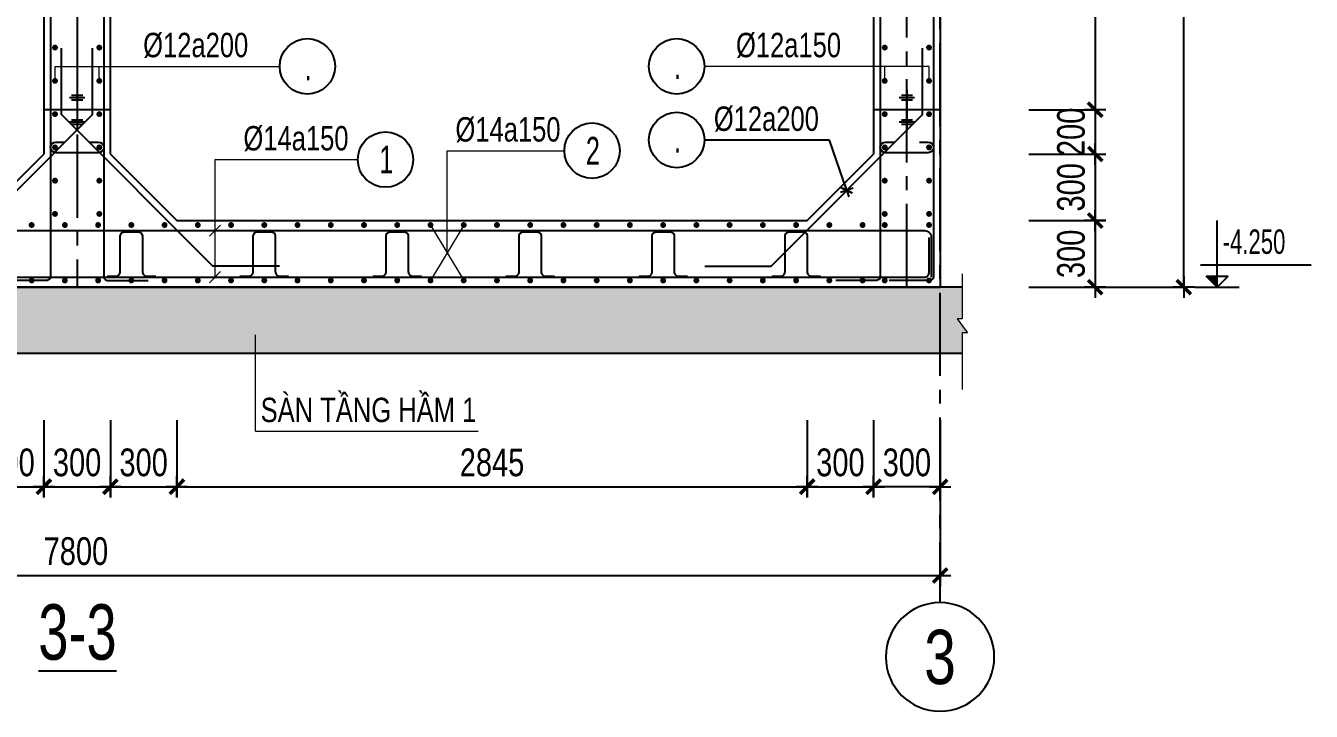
# Model space of a CAD drawing. Extents: x 1229855 to 1302267, y 1135177 to 1201195.
# Drawn here: x 1282556 to 1288358, y 1179241 to 1182332 of the extents above; entities that cross this region are included whole.
import ezdxf
from ezdxf.enums import TextEntityAlignment as Align

# ---------------------------------------------------------------- set-up
doc = ezdxf.new("R2010")
doc.units = 0
doc.header["$LTSCALE"] = 25
doc.header["$MEASUREMENT"] = 0
doc.header["$PDMODE"] = 98
doc.linetypes.add('CENTER2', pattern=[1.125, 0.75, -0.125, 0.125, -0.125])
doc.layers.get('0').update_dxf_attribs({"linetype": 'CONTINUOUS'})
doc.layers.get('DEFPOINTS').update_dxf_attribs({"linetype": 'CONTINUOUS'})
for name, color, linetype in [('02.CDC.DIM', 1, 'CONTINUOUS'), ('CDC.01.AXIS', 160, 'CENTER2'), ('CDC.02.DIM', 1, 'CONTINUOUS'), ('CDC.03.BORDER', 3, 'CONTINUOUS'), ('CDC.05.STEEL', 4, 'CONTINUOUS'), ('CDC.06.TEXT', 2, 'CONTINUOUS'), ('CDC.10.HATCH', 251, 'CONTINUOUS'), ('CDC.11.NOTE', 8, 'CONTINUOUS'), ('CDC.14.STEELNUM', 3, 'CONTINUOUS')]:
    doc.layers.add(name, color=color, linetype=linetype)
doc.layers.add('KCS_CHI', color=1, linetype='CONTINUOUS', lineweight=15)
doc.styles.add('1', font='arial.ttf', dxfattribs={"width": 0.75})
doc.styles.add('arial', font='arial.ttf', dxfattribs={"width": 0.65})
doc.styles.add('BIGTEXT', font='arial.ttf', dxfattribs={"width": 0.8})
doc.styles.add('KCS_SMTEXT', font='arial.ttf', dxfattribs={"width": 0.7})
doc.styles.add('romans', font='arial.ttf', dxfattribs={"width": 0.65})
doc.linetypes.add('ZIGZAG', pattern='A,0.0001,-0.2,[131,ltypeshp.shx,S=0.2,R=0,X=-0.2,Y=0],-0.4,[131,ltypeshp.shx,S=0.2,R=180,X=0.2,Y=0],-0.2', length=0.8001)
doc.dimstyles.new('DX2', dxfattribs={"dimscale": 0.5, "dimtxt": 250, "dimasz": 0.8, "dimexe": 0, "dimexo": 0, "dimgap": 90, "dimtad": 1, "dimdec": 0, "dimzin": 13, "dimdsep": 46, "dimtxsty": '1', "dimblk1": 'CHEO', "dimblk2": 'CHEO', "dimsah": 1, "dimcen": 0, "dimclrd": 256, "dimclre": 256, "dimclrt": 2, "dimadec": 0, "dimazin": 0, "dimtfac": 1, "dimtdec": 0, "dimtix": 1, "dimtmove": 2, "dimatfit": 3, "dimldrblk": 'CHEO', "dimfxl": 1, "dimtolj": 1, "dimtzin": 13, "dimarcsym": 0})

# ---------------------------------------------------------------- blocks, each defined once
blk = doc.blocks.new('CHEO')
at = {"layer": '02.CDC.DIM'}
for points in [[(-121, 0), (121, 0)], [(0, 121), (0, -121)]]:
    blk.add_lwpolyline(points, dxfattribs=at)
at = {"layer": '02.CDC.DIM', "color": 2, "const_width": 40}
blk.add_lwpolyline([(80, 80), (-80, -81)], dxfattribs=at)
blk = doc.blocks.new('*D252')
at = {"layer": 'CDC.02.DIM', "lineweight": -2, "ltscale": 3, "transparency": 16777216}
for p, q in [((1286383.1, 1180553.8), (1286383.1, 1180253.8)), ((1286683.1, 1180553.8), (1286683.1, 1180253.8)), ((1286682.7, 1180253.8), (1286383.5, 1180253.8))]:
    blk.add_line(p, q, dxfattribs=at)
at = {"layer": 'DEFPOINTS', "color": 0, "ltscale": 3, "transparency": 16777216}
for p in [(1286383.1, 1180553.8), (1286683.1, 1180553.8), (1286383.1, 1180253.8)]:
    blk.add_point(p, dxfattribs=at)
at = {"layer": 'CDC.02.DIM', "lineweight": -2, "ltscale": 3, "transparency": 16777216, "xscale": 0.4, "yscale": 0.4, "zscale": 0.4, "rotation": 180}
blk.add_blockref('CHEO', (1286383.1, 1180253.8), dxfattribs=at)
at = {"layer": 'CDC.02.DIM', "lineweight": -2, "ltscale": 3, "transparency": 16777216, "xscale": 0.4, "yscale": 0.4, "zscale": 0.4}
blk.add_blockref('CHEO', (1286683.1, 1180253.8), dxfattribs=at)
at = {"layer": 'CDC.02.DIM', "color": 2, "ltscale": 3, "transparency": 16777216, "insert": (1286533.1, 1180362.7), "char_height": 125, "attachment_point": 5, "style": '1'}
blk.add_mtext('\\A1;300', dxfattribs=at)
blk = doc.blocks.new('*D253')
at = {"layer": 'CDC.02.DIM', "lineweight": -2, "ltscale": 3, "transparency": 16777216}
for p, q in [((1278883.1, 1180553.8), (1278883.1, 1179853.8)), ((1286683.1, 1180553.8), (1286683.1, 1179853.8)), ((1278883.5, 1179853.8), (1286682.7, 1179853.8))]:
    blk.add_line(p, q, dxfattribs=at)
at = {"layer": 'DEFPOINTS', "color": 0, "ltscale": 3, "transparency": 16777216}
for p in [(1278883.1, 1180553.8), (1286683.1, 1180553.8), (1286683.1, 1179853.8)]:
    blk.add_point(p, dxfattribs=at)
at = {"layer": 'CDC.02.DIM', "lineweight": -2, "ltscale": 3, "transparency": 16777216, "xscale": 0.4, "yscale": 0.4, "zscale": 0.4, "rotation": 180}
blk.add_blockref('CHEO', (1278883.1, 1179853.8), dxfattribs=at)
at = {"layer": 'CDC.02.DIM', "lineweight": -2, "ltscale": 3, "transparency": 16777216, "xscale": 0.4, "yscale": 0.4, "zscale": 0.4}
blk.add_blockref('CHEO', (1286683.1, 1179853.8), dxfattribs=at)
at = {"layer": 'CDC.02.DIM', "color": 2, "ltscale": 3, "transparency": 16777216, "insert": (1282783.1, 1179962.7), "char_height": 125, "attachment_point": 5, "style": '1'}
blk.add_mtext('\\A1;7800', dxfattribs=at)
blk = doc.blocks.new('*D255')
at = {"layer": 'CDC.02.DIM', "lineweight": -2, "ltscale": 3, "transparency": 16777216}
for p, q in [((1287083.1, 1181953.8), (1287383.1, 1181953.8)), ((1287383.1, 1181954.2), (1287383.1, 1181954.6)), ((1287383.1, 1181953.8), (1287383.1, 1181753.8)), ((1287083.1, 1181753.8), (1287383.1, 1181753.8)), ((1287383.1, 1181753.4), (1287383.1, 1181753))]:
    blk.add_line(p, q, dxfattribs=at)
at = {"layer": 'DEFPOINTS', "color": 0, "ltscale": 3, "transparency": 16777216}
for p in [(1287083.1, 1181953.8), (1287083.1, 1181753.8), (1287383.1, 1181753.8)]:
    blk.add_point(p, dxfattribs=at)
at = {"layer": 'CDC.02.DIM', "lineweight": -2, "ltscale": 3, "transparency": 16777216, "xscale": 0.4, "yscale": 0.4, "zscale": 0.4}
for p, rotation in [((1287383.1, 1181953.8), 270), ((1287383.1, 1181753.8), 90)]:
    blk.add_blockref('CHEO', p, dxfattribs=dict(at, rotation=rotation))
at = {"layer": 'CDC.02.DIM', "color": 2, "ltscale": 3, "transparency": 16777216, "insert": (1287274.3, 1181853.8), "char_height": 125, "attachment_point": 5, "rotation": 90, "style": '1'}
blk.add_mtext('\\A1;200', dxfattribs=at)
blk = doc.blocks.new('*D256')
at = {"layer": 'CDC.02.DIM', "lineweight": -2, "ltscale": 3, "transparency": 16777216}
for p, q in [((1287083.1, 1181453.8), (1287383.1, 1181453.8)), ((1287383.1, 1181453.4), (1287383.1, 1181154.2)), ((1287083.1, 1181153.8), (1287383.1, 1181153.8))]:
    blk.add_line(p, q, dxfattribs=at)
at = {"layer": 'DEFPOINTS', "color": 0, "ltscale": 3, "transparency": 16777216}
for p in [(1287083.1, 1181453.8), (1287083.1, 1181153.8), (1287383.1, 1181153.8)]:
    blk.add_point(p, dxfattribs=at)
at = {"layer": 'CDC.02.DIM', "lineweight": -2, "ltscale": 3, "transparency": 16777216, "xscale": 0.4, "yscale": 0.4, "zscale": 0.4}
for p, rotation in [((1287383.1, 1181453.8), 90), ((1287383.1, 1181153.8), 270)]:
    blk.add_blockref('CHEO', p, dxfattribs=dict(at, rotation=rotation))
at = {"layer": 'CDC.02.DIM', "color": 2, "ltscale": 3, "transparency": 16777216, "insert": (1287274.3, 1181303.8), "char_height": 125, "attachment_point": 5, "rotation": 90, "style": '1'}
blk.add_mtext('\\A1;300', dxfattribs=at)
blk = doc.blocks.new('A$C160E078A')
at = {"layer": 'CDC.11.NOTE', "ltscale": 3}
blk.add_hatch(color=256, dxfattribs=at).paths.add_polyline_path([(2, 1), (1, 1), (2, 0)])
for p, q in [((2, 0), (2, 6)), ((0.5, 2), (10.5, 2)), ((0, 0), (4, 0)), ((1, 1), (3, 1)), ((2, 0), (1, 1)), ((2, 0), (3, 1))]:
    blk.add_line(p, q, dxfattribs=at)
blk = doc.blocks.new('*D259')
at = {"layer": 'CDC.02.DIM', "lineweight": -2, "ltscale": 3, "transparency": 16777216}
for p, q in [((1287083.1, 1184153.8), (1287383.1, 1184153.8)), ((1287383.1, 1184153.4), (1287383.1, 1181954.2)), ((1287083.1, 1181953.8), (1287383.1, 1181953.8))]:
    blk.add_line(p, q, dxfattribs=at)
at = {"layer": 'DEFPOINTS', "color": 0, "ltscale": 3, "transparency": 16777216}
for p in [(1287083.1, 1184153.8), (1287083.1, 1181953.8), (1287383.1, 1181953.8)]:
    blk.add_point(p, dxfattribs=at)
at = {"layer": 'CDC.02.DIM', "lineweight": -2, "ltscale": 3, "transparency": 16777216, "xscale": 0.4, "yscale": 0.4, "zscale": 0.4}
for p, rotation in [((1287383.1, 1184153.8), 90), ((1287383.1, 1181953.8), 270)]:
    blk.add_blockref('CHEO', p, dxfattribs=dict(at, rotation=rotation))
at = {"layer": 'CDC.02.DIM', "color": 2, "ltscale": 3, "transparency": 16777216, "insert": (1287274.3, 1183053.8), "char_height": 125, "attachment_point": 5, "rotation": 90, "style": '1'}
blk.add_mtext('\\A1;2200', dxfattribs=at)
blk = doc.blocks.new('*D260')
at = {"layer": 'CDC.02.DIM', "lineweight": -2, "ltscale": 3, "transparency": 16777216}
for p, q in [((1282638.1, 1180553.8), (1282638.1, 1180253.8)), ((1282938.6, 1180553.8), (1282938.6, 1180253.8)), ((1282638.5, 1180253.8), (1282938.2, 1180253.8))]:
    blk.add_line(p, q, dxfattribs=at)
at = {"layer": 'DEFPOINTS', "color": 0, "ltscale": 3, "transparency": 16777216}
for p in [(1282638.1, 1180553.8), (1282938.6, 1180553.8), (1282938.6, 1180253.8)]:
    blk.add_point(p, dxfattribs=at)
at = {"layer": 'CDC.02.DIM', "lineweight": -2, "ltscale": 3, "transparency": 16777216, "xscale": 0.4, "yscale": 0.4, "zscale": 0.4, "rotation": 180}
blk.add_blockref('CHEO', (1282638.1, 1180253.8), dxfattribs=at)
at = {"layer": 'CDC.02.DIM', "lineweight": -2, "ltscale": 3, "transparency": 16777216, "xscale": 0.4, "yscale": 0.4, "zscale": 0.4}
blk.add_blockref('CHEO', (1282938.6, 1180253.8), dxfattribs=at)
at = {"layer": 'CDC.02.DIM', "color": 2, "ltscale": 3, "transparency": 16777216, "insert": (1282788.4, 1180362.7), "char_height": 125, "attachment_point": 5, "style": '1'}
blk.add_mtext('\\A1;300', dxfattribs=at)
blk = doc.blocks.new('*D261')
at = {"layer": 'CDC.02.DIM', "lineweight": -2, "ltscale": 3, "transparency": 16777216}
for p, q in [((1283238.6, 1180553.8), (1283238.6, 1180253.8)), ((1286083.1, 1180553.8), (1286083.1, 1180253.8)), ((1283239, 1180253.8), (1286082.7, 1180253.8))]:
    blk.add_line(p, q, dxfattribs=at)
at = {"layer": 'DEFPOINTS', "color": 0, "ltscale": 3, "transparency": 16777216}
for p in [(1283238.6, 1180553.8), (1286083.1, 1180553.8), (1286083.1, 1180253.8)]:
    blk.add_point(p, dxfattribs=at)
at = {"layer": 'CDC.02.DIM', "lineweight": -2, "ltscale": 3, "transparency": 16777216, "xscale": 0.4, "yscale": 0.4, "zscale": 0.4, "rotation": 180}
blk.add_blockref('CHEO', (1283238.6, 1180253.8), dxfattribs=at)
at = {"layer": 'CDC.02.DIM', "lineweight": -2, "ltscale": 3, "transparency": 16777216, "xscale": 0.4, "yscale": 0.4, "zscale": 0.4}
blk.add_blockref('CHEO', (1286083.1, 1180253.8), dxfattribs=at)
at = {"layer": 'CDC.02.DIM', "color": 2, "ltscale": 3, "transparency": 16777216, "insert": (1284660.9, 1180362.7), "char_height": 125, "attachment_point": 5, "style": '1'}
blk.add_mtext('\\A1;2845', dxfattribs=at)
blk = doc.blocks.new('bang')
at = {"layer": 'CDC.11.NOTE', "ltscale": 3}
for points in [[(-25, 65), (25, 65)], [(0, 90), (0, -90)], [(-35, 55), (35, 55)], [(-25, 45), (25, 45)], [(-35, -55), (35, -55)], [(-25, -45), (25, -45)], [(-25, -65), (25, -65)]]:
    blk.add_lwpolyline(points, dxfattribs=at)
blk = doc.blocks.new('_Oblique')
at = {"color": 0, "linetype": 'ByBlock', "lineweight": -2}
blk.add_line((-0.5, -0.5), (0.5, 0.5), dxfattribs=at)
blk = doc.blocks.new('*D353')
at = {"layer": 'CDC.02.DIM', "lineweight": -2, "ltscale": 3, "transparency": 16777216}
for p, q in [((1287083.1, 1184653.8), (1287783.1, 1184653.8)), ((1287783.1, 1181154.2), (1287783.1, 1184653.4)), ((1287083.1, 1181153.8), (1287783.1, 1181153.8))]:
    blk.add_line(p, q, dxfattribs=at)
at = {"layer": 'DEFPOINTS', "color": 0, "ltscale": 3, "transparency": 16777216}
for p in [(1287083.1, 1184653.8), (1287783.1, 1184653.8), (1287083.1, 1181153.8)]:
    blk.add_point(p, dxfattribs=at)
at = {"layer": 'CDC.02.DIM', "lineweight": -2, "ltscale": 3, "transparency": 16777216, "xscale": 0.4, "yscale": 0.4, "zscale": 0.4}
for p, rotation in [((1287783.1, 1184653.8), 90), ((1287783.1, 1181153.8), 270)]:
    blk.add_blockref('CHEO', p, dxfattribs=dict(at, rotation=rotation))
at = {"layer": 'CDC.02.DIM', "color": 2, "ltscale": 3, "transparency": 16777216, "insert": (1287674.3, 1182903.8), "char_height": 125, "attachment_point": 5, "rotation": 90, "style": '1'}
blk.add_mtext('\\A1;3500', dxfattribs=at)
blk = doc.blocks.new('*D361')
at = {"layer": 'CDC.02.DIM', "lineweight": -2, "ltscale": 3, "transparency": 16777216}
for p, q in [((1287083.1, 1181753.8), (1287383.1, 1181753.8)), ((1287383.1, 1181753.4), (1287383.1, 1181454.2)), ((1287083.1, 1181453.8), (1287383.1, 1181453.8))]:
    blk.add_line(p, q, dxfattribs=at)
at = {"layer": 'DEFPOINTS', "color": 0, "ltscale": 3, "transparency": 16777216}
for p in [(1287083.1, 1181753.8), (1287083.1, 1181453.8), (1287383.1, 1181453.8)]:
    blk.add_point(p, dxfattribs=at)
at = {"layer": 'CDC.02.DIM', "lineweight": -2, "ltscale": 3, "transparency": 16777216, "xscale": 0.4, "yscale": 0.4, "zscale": 0.4}
for p, rotation in [((1287383.1, 1181753.8), 90), ((1287383.1, 1181453.8), 270)]:
    blk.add_blockref('CHEO', p, dxfattribs=dict(at, rotation=rotation))
at = {"layer": 'CDC.02.DIM', "color": 2, "ltscale": 3, "transparency": 16777216, "insert": (1287274.3, 1181603.8), "char_height": 125, "attachment_point": 5, "rotation": 90, "style": '1'}
blk.add_mtext('\\A1;300', dxfattribs=at)
blk = doc.blocks.new('_Axis name')
at = {"layer": 'CDC.02.DIM'}
blk.add_line((0, 2.5), (0, 0), dxfattribs=at)
blk.add_circle((0, 7.5), 5, dxfattribs=at)
at = {"layer": 'CDC.02.DIM', "style": 'BIGTEXT', "width": 0.75}
blk.add_attdef('.', text='', height=5, dxfattribs=at).set_placement((0, 7.5), align=Align.MIDDLE)
blk = doc.blocks.new('*D415')
at = {"layer": 'CDC.02.DIM', "lineweight": -2, "ltscale": 3, "transparency": 16777216}
for p, q in [((1282338.1, 1180553.8), (1282338.1, 1180253.8)), ((1282638.1, 1180553.8), (1282638.1, 1180253.8)), ((1282338.5, 1180253.8), (1282637.7, 1180253.8))]:
    blk.add_line(p, q, dxfattribs=at)
at = {"layer": 'DEFPOINTS', "color": 0, "ltscale": 3, "transparency": 16777216}
for p in [(1282338.1, 1180553.8), (1282638.1, 1180553.8), (1282638.1, 1180253.8)]:
    blk.add_point(p, dxfattribs=at)
at = {"layer": 'CDC.02.DIM', "lineweight": -2, "ltscale": 3, "transparency": 16777216, "xscale": 0.4, "yscale": 0.4, "zscale": 0.4, "rotation": 180}
blk.add_blockref('CHEO', (1282338.1, 1180253.8), dxfattribs=at)
at = {"layer": 'CDC.02.DIM', "lineweight": -2, "ltscale": 3, "transparency": 16777216, "xscale": 0.4, "yscale": 0.4, "zscale": 0.4}
blk.add_blockref('CHEO', (1282638.1, 1180253.8), dxfattribs=at)
at = {"layer": 'CDC.02.DIM', "color": 2, "ltscale": 3, "transparency": 16777216, "insert": (1282488.1, 1180362.7), "char_height": 125, "attachment_point": 5, "style": '1'}
blk.add_mtext('\\A1;300', dxfattribs=at)
blk = doc.blocks.new('*D416')
at = {"layer": 'CDC.02.DIM', "lineweight": -2, "ltscale": 3, "transparency": 16777216}
for p, q in [((1282938.6, 1180553.8), (1282938.6, 1180253.8)), ((1283238.6, 1180553.8), (1283238.6, 1180253.8)), ((1282939, 1180253.8), (1283238.2, 1180253.8))]:
    blk.add_line(p, q, dxfattribs=at)
at = {"layer": 'DEFPOINTS', "color": 0, "ltscale": 3, "transparency": 16777216}
for p in [(1282938.6, 1180553.8), (1283238.6, 1180553.8), (1283238.6, 1180253.8)]:
    blk.add_point(p, dxfattribs=at)
at = {"layer": 'CDC.02.DIM', "lineweight": -2, "ltscale": 3, "transparency": 16777216, "xscale": 0.4, "yscale": 0.4, "zscale": 0.4, "rotation": 180}
blk.add_blockref('CHEO', (1282938.6, 1180253.8), dxfattribs=at)
at = {"layer": 'CDC.02.DIM', "lineweight": -2, "ltscale": 3, "transparency": 16777216, "xscale": 0.4, "yscale": 0.4, "zscale": 0.4}
blk.add_blockref('CHEO', (1283238.6, 1180253.8), dxfattribs=at)
at = {"layer": 'CDC.02.DIM', "color": 2, "ltscale": 3, "transparency": 16777216, "insert": (1283088.6, 1180362.7), "char_height": 125, "attachment_point": 5, "style": '1'}
blk.add_mtext('\\A1;300', dxfattribs=at)
blk = doc.blocks.new('*D417')
at = {"layer": 'CDC.02.DIM', "lineweight": -2, "ltscale": 3, "transparency": 16777216}
for p, q in [((1286083.1, 1180553.8), (1286083.1, 1180253.8)), ((1286383.1, 1180553.8), (1286383.1, 1180253.8)), ((1286083.5, 1180253.8), (1286382.7, 1180253.8))]:
    blk.add_line(p, q, dxfattribs=at)
at = {"layer": 'DEFPOINTS', "color": 0, "ltscale": 3, "transparency": 16777216}
for p in [(1286083.1, 1180553.8), (1286383.1, 1180553.8), (1286383.1, 1180253.8)]:
    blk.add_point(p, dxfattribs=at)
at = {"layer": 'CDC.02.DIM', "lineweight": -2, "ltscale": 3, "transparency": 16777216, "xscale": 0.4, "yscale": 0.4, "zscale": 0.4, "rotation": 180}
blk.add_blockref('CHEO', (1286083.1, 1180253.8), dxfattribs=at)
at = {"layer": 'CDC.02.DIM', "lineweight": -2, "ltscale": 3, "transparency": 16777216, "xscale": 0.4, "yscale": 0.4, "zscale": 0.4}
blk.add_blockref('CHEO', (1286383.1, 1180253.8), dxfattribs=at)
at = {"layer": 'CDC.02.DIM', "color": 2, "ltscale": 3, "transparency": 16777216, "insert": (1286233.1, 1180362.7), "char_height": 125, "attachment_point": 5, "style": '1'}
blk.add_mtext('\\A1;300', dxfattribs=at)

msp = doc.modelspace()

# ---------------------------------------------------------------- hatches: boundary and pattern name
at = {"layer": 'CDC.10.HATCH', "ltscale": 3}
h = msp.add_hatch(dxfattribs=at)
h.set_pattern_fill('BT-01', color=256, scale=25, style=0, pattern_type=2)
h.set_pattern_definition([(50, (14490, 0), (179.315046, -15.688034), [18.75, -206.25]), (355, (14490, 0), (-34.687833, 188.048033), [15, -165]), (100.4514, (14504.94, -1.3), (144.627345, 172.359886), [15.935047, -175.285528]), (46.1842, (14490, 50), (266.810262, -41.379754), [28.125, -309.375]), (96.6356, (14512.23, 46.55), (233.665676, 243.529468), [23.90257, -262.92825]), (351.1842, (14490, 50), (233.665486, 243.52965), [22.5, -247.5]), (21, (14515, 37.5), (149.226763, -100.654723), [18.75, -206.25]), (326, (14515, 37.5), (60.828833, 181.287511), [15, -165]), (71.4514, (14527.44, 29.11), (210.055657, 80.632624), [15.935047, -175.285528]), (37.5, (14490, 0), (3.0399638, 83.2234635), [0, -163, 0, -167.5, 0, -165.625]), (7.5, (14490, 0), (65.7673844, 98.602928), [0, -95.5, 0, -159.25, 0, -63.125]), (327.5, (14434.25, 0), (133.455609, -5.638718), [0, -62.5, 0, -195, 0, -258.75]), (317.5, (14409.25, 0), (145.796542, 25.0262456), [0, -81.25, 0, -129.5, 0, -183.75]), (45, (14490, 0), (-75.1300955, 75.1300955), []), (45, (14490, 30.62), (-75.1300955, 75.1300955), [])])
h.paths.add_polyline_path([(1286759.71, 1181010.1), (1286783.15, 1181010.1), (1286783.15, 1181153.85), (1278783.15, 1181153.85), (1278783.15, 1181010.1), (1278759.71, 1181010.1), (1278806.59, 1180947.6), (1278783.15, 1180947.6), (1278783.15, 1180853.85), (1286783.15, 1180853.85), (1286783.15, 1180947.6), (1286806.59, 1180947.6)])

# ---------------------------------------------------------------- linework, layer by layer
at = {"layer": 'CDC.01.AXIS', "ltscale": 20}
for p, q in [((1286682.35, 1185066), (1286682.35, 1179853.89)), ((1282788.15, 1184653.85), (1282788.15, 1181153.85)), ((1286533.15, 1181153.85), (1286533.15, 1184653.85))]:
    msp.add_line(p, q, dxfattribs=at)
at = {"layer": 'CDC.03.BORDER', "ltscale": 3}
for p, q in [((1286683.15, 1184653.85), (1286683.15, 1181153.85)), ((1282638.15, 1184453.85), (1282638.15, 1181753.85)), ((1282938.64, 1181753.85), (1282938.64, 1184453.85)), ((1286383.15, 1184453.85), (1286383.15, 1181753.85)), ((1282338.15, 1181453.85), (1282638.15, 1181753.85)), ((1282938.64, 1181753.85), (1283238.64, 1181453.85)), ((1286083.15, 1181453.85), (1286383.15, 1181753.85)), ((1283238.64, 1181453.85), (1286083.15, 1181453.85)), ((1286783.15, 1181153.85), (1278783.15, 1181153.85)), ((1278883.15, 1181153.85), (1286683.15, 1181153.85)), ((1286783.15, 1180853.85), (1278783.15, 1180853.85))]:
    msp.add_line(p, q, dxfattribs=at)
at = {"layer": 'CDC.03.BORDER', "linetype": 'ZIGZAG'}
for p, q in [((1282938.64, 1181953.85), (1282638.64, 1181953.85)), ((1286683.15, 1181953.85), (1286383.15, 1181953.85))]:
    msp.add_line(p, q, dxfattribs=at)
at = {"layer": 'CDC.05.STEEL', "ltscale": 3}
for points in [[(1282860.64, 1184613.85), (1282698.64, 1184613.85, 0.4142136), (1282668.64, 1184583.85), (1282668.64, 1181202.92, -0.4142136), (1282648.64, 1181182.92), (1282468.64, 1181182.92)], [(1282688.64, 1184618.85), (1282878.64, 1184618.85, -0.4142136), (1282908.64, 1184588.85), (1282908.64, 1181202.92, 0.4142136), (1282928.64, 1181182.92), (1283108.64, 1181182.92)], [(1286633.15, 1184618.85), (1286443.15, 1184618.85, 0.4142136), (1286413.15, 1184588.85), (1286413.15, 1181202.92, -0.4142136), (1286393.15, 1181182.92), (1286213.15, 1181182.92)], [(1286461.15, 1184613.85), (1286623.15, 1184613.85, -0.4142136), (1286653.15, 1184583.85), (1286653.15, 1181202.92, -0.4142136), (1286633.15, 1181182.92), (1286453.15, 1181182.92)], [(1282845.18, 1181807.78), (1282884.72, 1181807.78, -1), (1282884.72, 1181759.92), (1282692.66, 1181759.92, -1), (1282692.66, 1181807.96), (1282732.66, 1181807.96)], [(1286589.68, 1181807.78), (1286629.22, 1181807.78, -1), (1286629.22, 1181759.92), (1286437.17, 1181759.92, -1), (1286437.17, 1181807.96), (1286477.17, 1181807.96)], [(1278923.15, 1181379.49), (1278923.15, 1181378.85, -0.4142136), (1278953.15, 1181408.85), (1286613.15, 1181408.85, -0.4142136), (1286643.15, 1181378.85), (1286643.15, 1181198.85)], [(1282923.34, 1181203.51), (1282963.34, 1181203.51, 0.4142136), (1282983.34, 1181223.51), (1282983.34, 1181383.85, -0.4142136), (1283003.34, 1181403.85), (1283062.96, 1181403.85, -0.4142136), (1283082.96, 1181383.85), (1283082.96, 1181223.51, 0.4142136), (1283102.96, 1181203.51), (1283142.96, 1181203.51)], [(1283523.34, 1181203.51), (1283563.34, 1181203.51, 0.4142136), (1283583.34, 1181223.51), (1283583.34, 1181383.85, -0.4142136), (1283603.34, 1181403.85), (1283662.96, 1181403.85, -0.4142136), (1283682.96, 1181383.85), (1283682.96, 1181223.51, 0.4142136), (1283702.96, 1181203.51), (1283742.96, 1181203.51)], [(1284123.34, 1181203.51), (1284163.34, 1181203.51, 0.4142136), (1284183.34, 1181223.51), (1284183.34, 1181383.85, -0.4142136), (1284203.34, 1181403.85), (1284262.96, 1181403.85, -0.4142136), (1284282.96, 1181383.85), (1284282.96, 1181223.51, 0.4142136), (1284302.96, 1181203.51), (1284342.96, 1181203.51)], [(1284723.34, 1181203.51), (1284763.34, 1181203.51, 0.4142136), (1284783.34, 1181223.51), (1284783.34, 1181383.85, -0.4142136), (1284803.34, 1181403.85), (1284862.96, 1181403.85, -0.4142136), (1284882.96, 1181383.85), (1284882.96, 1181223.51, 0.4142136), (1284902.96, 1181203.51), (1284942.96, 1181203.51)], [(1285323.34, 1181203.51), (1285363.34, 1181203.51, 0.4142136), (1285383.34, 1181223.51), (1285383.34, 1181383.85, -0.4142136), (1285403.34, 1181403.85), (1285462.96, 1181403.85, -0.4142136), (1285482.96, 1181383.85), (1285482.96, 1181223.51, 0.4142136), (1285502.96, 1181203.51), (1285542.96, 1181203.51)], [(1285923.34, 1181203.51), (1285963.34, 1181203.51, 0.4142136), (1285983.34, 1181223.51), (1285983.34, 1181383.85, -0.4142136), (1286003.34, 1181403.85), (1286062.96, 1181403.85, -0.4142136), (1286082.96, 1181383.85), (1286082.96, 1181223.51, 0.4142136), (1286102.96, 1181203.51), (1286142.96, 1181203.51)], [(1278933.15, 1181377.85), (1278933.15, 1181218.85, 0.4142136), (1278953.15, 1181198.85), (1286613.15, 1181198.85, 0.4142136), (1286633.15, 1181218.85), (1286633.15, 1181377.85)]]:
    msp.add_lwpolyline(points, format="xyb", dxfattribs=at)
for points in [[(1281875.08, 1181248.85), (1282175.08, 1181248.85), (1282857.65, 1181931.42), (1282857.65, 1182231.42)], [(1283701.22, 1181248.85), (1283401.22, 1181248.85), (1282718.64, 1181931.42), (1282718.64, 1182231.42)], [(1285620.57, 1181248.85), (1285920.57, 1181248.85), (1286603.15, 1181931.42), (1286603.15, 1182231.42)]]:
    msp.add_lwpolyline(points, dxfattribs=at)
at = {"layer": 'CDC.05.STEEL', "ltscale": 3, "const_width": 13.2}
for points in [[(1282682.04, 1182233.85, -1), (1282695.24, 1182233.85, -1)], [(1282882.04, 1182233.85, -1), (1282895.24, 1182233.85, -1)], [(1286426.55, 1182233.85, -1), (1286439.75, 1182233.85, -1)], [(1286626.55, 1182233.85, -1), (1286639.75, 1182233.85, -1)], [(1282682.04, 1182083.85, -1), (1282695.24, 1182083.85, -1)], [(1282882.04, 1182083.85, -1), (1282895.24, 1182083.85, -1)], [(1286426.55, 1182083.85, -1), (1286439.75, 1182083.85, -1)], [(1286626.55, 1182083.85, -1), (1286639.75, 1182083.85, -1)], [(1282682.04, 1181933.85, -1), (1282695.24, 1181933.85, -1)], [(1282882.04, 1181933.85, -1), (1282895.24, 1181933.85, -1)], [(1286426.55, 1181933.85, -1), (1286439.75, 1181933.85, -1)], [(1286626.55, 1181933.85, -1), (1286639.75, 1181933.85, -1)], [(1282682.04, 1181783.85, -1), (1282695.24, 1181783.85, -1)], [(1282882.04, 1181783.85, -1), (1282895.24, 1181783.85, -1)], [(1286426.55, 1181783.85, -1), (1286439.75, 1181783.85, -1)], [(1286626.55, 1181783.85, -1), (1286639.75, 1181783.85, -1)], [(1282682.04, 1181633.85, -1), (1282695.24, 1181633.85, -1)], [(1282882.04, 1181633.85, -1), (1282895.24, 1181633.85, -1)], [(1286426.55, 1181633.85, -1), (1286439.75, 1181633.85, -1)], [(1286626.55, 1181633.85, -1), (1286639.75, 1181633.85, -1)], [(1282682.04, 1181483.85, -1), (1282695.24, 1181483.85, -1)], [(1282882.04, 1181483.85, -1), (1282895.24, 1181483.85, -1)], [(1286426.55, 1181483.85, -1), (1286439.75, 1181483.85, -1)], [(1286626.55, 1181483.85, -1), (1286639.75, 1181483.85, -1)], [(1282576.55, 1181433.85, -1), (1282589.75, 1181433.85, -1)], [(1282726.55, 1181433.85, -1), (1282739.75, 1181433.85, -1)], [(1282876.55, 1181433.85, -1), (1282889.75, 1181433.85, -1)], [(1283026.55, 1181433.85, -1), (1283039.75, 1181433.85, -1)], [(1283176.55, 1181433.85, -1), (1283189.75, 1181433.85, -1)], [(1283326.55, 1181433.85, -1), (1283339.75, 1181433.85, -1)], [(1283476.55, 1181433.85, -1), (1283489.75, 1181433.85, -1)], [(1283626.55, 1181433.85, -1), (1283639.75, 1181433.85, -1)], [(1283776.55, 1181433.85, -1), (1283789.75, 1181433.85, -1)], [(1283926.55, 1181433.85, -1), (1283939.75, 1181433.85, -1)], [(1284076.55, 1181433.85, -1), (1284089.75, 1181433.85, -1)], [(1284226.55, 1181433.85, -1), (1284239.75, 1181433.85, -1)], [(1284376.55, 1181433.85, -1), (1284389.75, 1181433.85, -1)], [(1284526.55, 1181433.85, -1), (1284539.75, 1181433.85, -1)], [(1284676.55, 1181433.85, -1), (1284689.75, 1181433.85, -1)], [(1284826.55, 1181433.85, -1), (1284839.75, 1181433.85, -1)], [(1284976.55, 1181433.85, -1), (1284989.75, 1181433.85, -1)], [(1285126.55, 1181433.85, -1), (1285139.75, 1181433.85, -1)], [(1285276.55, 1181433.85, -1), (1285289.75, 1181433.85, -1)], [(1285426.55, 1181433.85, -1), (1285439.75, 1181433.85, -1)], [(1285576.55, 1181433.85, -1), (1285589.75, 1181433.85, -1)], [(1285726.55, 1181433.85, -1), (1285739.75, 1181433.85, -1)], [(1285876.55, 1181433.85, -1), (1285889.75, 1181433.85, -1)], [(1286026.55, 1181433.85, -1), (1286039.75, 1181433.85, -1)], [(1286176.55, 1181433.85, -1), (1286189.75, 1181433.85, -1)], [(1286326.55, 1181433.85, -1), (1286339.75, 1181433.85, -1)], [(1286426.55, 1181433.85, -1), (1286439.75, 1181433.85, -1)], [(1286626.55, 1181433.85, -1), (1286639.75, 1181433.85, -1)], [(1282576.55, 1181183.85, -1), (1282589.75, 1181183.85, -1)], [(1282726.55, 1181183.85, -1), (1282739.75, 1181183.85, -1)], [(1282876.55, 1181183.85, -1), (1282889.75, 1181183.85, -1)], [(1283026.55, 1181183.85, -1), (1283039.75, 1181183.85, -1)], [(1283176.55, 1181183.85, -1), (1283189.75, 1181183.85, -1)], [(1283326.55, 1181183.85, -1), (1283339.75, 1181183.85, -1)], [(1283476.55, 1181183.85, -1), (1283489.75, 1181183.85, -1)], [(1283626.55, 1181183.85, -1), (1283639.75, 1181183.85, -1)], [(1283776.55, 1181183.85, -1), (1283789.75, 1181183.85, -1)], [(1283926.55, 1181183.85, -1), (1283939.75, 1181183.85, -1)], [(1284076.55, 1181183.85, -1), (1284089.75, 1181183.85, -1)], [(1284226.55, 1181183.85, -1), (1284239.75, 1181183.85, -1)], [(1284376.55, 1181183.85, -1), (1284389.75, 1181183.85, -1)], [(1284526.55, 1181183.85, -1), (1284539.75, 1181183.85, -1)], [(1284676.55, 1181183.85, -1), (1284689.75, 1181183.85, -1)], [(1284826.55, 1181183.85, -1), (1284839.75, 1181183.85, -1)], [(1284976.55, 1181183.85, -1), (1284989.75, 1181183.85, -1)], [(1285126.55, 1181183.85, -1), (1285139.75, 1181183.85, -1)], [(1285276.55, 1181183.85, -1), (1285289.75, 1181183.85, -1)], [(1285426.55, 1181183.85, -1), (1285439.75, 1181183.85, -1)], [(1285576.55, 1181183.85, -1), (1285589.75, 1181183.85, -1)], [(1285726.55, 1181183.85, -1), (1285739.75, 1181183.85, -1)], [(1285876.55, 1181183.85, -1), (1285889.75, 1181183.85, -1)], [(1286026.55, 1181183.85, -1), (1286039.75, 1181183.85, -1)], [(1286176.55, 1181183.85, -1), (1286189.75, 1181183.85, -1)], [(1286326.55, 1181183.85, -1), (1286339.75, 1181183.85, -1)], [(1286426.55, 1181183.85, -1), (1286439.75, 1181183.85, -1)], [(1286626.55, 1181183.85, -1), (1286639.75, 1181183.85, -1)]]:
    msp.add_lwpolyline(points, format="xyb", close=True, dxfattribs=at)
at = {"layer": 'CDC.14.STEELNUM', "ltscale": 0.3}
for centre in [(1283827.58, 1182149.14), (1285494.21, 1182149.14), (1285494.21, 1181817), (1285112.21, 1181768.85), (1284180.09, 1181728.86)]:
    msp.add_circle(centre, 125, dxfattribs=at)
at = {"layer": 'KCS_CHI', "ltscale": 3}
for p, q in [((1284458.15, 1181308.85), (1284458.15, 1181768.85)), ((1284458.15, 1181768.85), (1284987.21, 1181768.85)), ((1283411.15, 1181198.85), (1283411.15, 1181728.86)), ((1283411.15, 1181728.86), (1284055.09, 1181728.86)), ((1284383.15, 1181433.85), (1284533.15, 1181183.85)), ((1284533.15, 1181433.85), (1284383.15, 1181183.85)), ((1283593.15, 1180503.85), (1283593.15, 1180938.85)), ((1283593.15, 1180503.85), (1284598.15, 1180503.85))]:
    msp.add_line(p, q, dxfattribs=at)
for points in [[(1282688.64, 1182083.85), (1282688.64, 1182149.14), (1283702.58, 1182149.14)], [(1282888.64, 1182083.85), (1282888.64, 1182149.14)], [(1286633.15, 1182083.85), (1286633.15, 1182149.14), (1285619.21, 1182149.14)], [(1286433.15, 1182083.85), (1286433.15, 1182149.14)]]:
    msp.add_lwpolyline(points, dxfattribs=at)
at = {"layer": 'KCS_CHI'}
msp.add_lwpolyline([(1286783.15, 1181213.85), (1286783.15, 1181010.1), (1286759.71, 1181010.1), (1286806.59, 1180947.6), (1286783.15, 1180947.6), (1286783.15, 1180692.47)], dxfattribs=at)

# ---------------------------------------------------------------- block references
ref = msp.add_blockref('_Axis name', (1286682.75, 1179853.85), dxfattribs=dict(xscale=-49, yscale=49, zscale=49, rotation=180))
ref.add_attrib('.', '3', dxfattribs={"layer": 'CDC.02.DIM', "height": 245, "style": 'BIGTEXT', "width": 0.75}).set_placement((1286682.75, 1179486.35), align=Align.MIDDLE)
for p in [(1282788.64, 1181953.85), (1286533.15, 1181953.85)]:
    msp.add_blockref('bang', p, dxfattribs=at)
at = {"layer": 'KCS_CHI', "ltscale": 3}
for name, p, xscale, yscale, zscale in [('_Oblique', (1283411.15, 1181408.85), 50, 50, 50), ('A$C160E078A', (1287833.15, 1181153.85), 49.99999999441206, 49.99999999441206, 49.99999999441206), ('_Oblique', (1283411.15, 1181198.85), 50, 50, 50)]:
    msp.add_blockref(name, p, dxfattribs=dict(at, xscale=xscale, yscale=yscale, zscale=zscale))

# ---------------------------------------------------------------- texts
at = {"layer": 'CDC.06.TEXT', "ltscale": 3, "style": 'arial', "width": 0.75}
for s, p in [('%%C12a200', (1283323.64, 1182245.44)), ('%%C12a150', (1285999, 1182245.44)), ('%%C14a150', (1284732.93, 1181865.15)), ('%%C12a200', (1285899, 1181913.3)), ('%%C14a150', (1283776.14, 1181825.15)), ('SÀN TẦNG HẦM 1', (1284103.29, 1180600.15))]:
    msp.add_text(s, height=110, dxfattribs=at).set_placement(p, align=Align.MIDDLE_CENTER)
at = {"layer": 'CDC.06.TEXT', "ltscale": 0.3, "style": 'arial', "width": 0.65}
for s, p in [('2', (1285116.01, 1181768.73)), ('1', (1284183.89, 1181728.73))]:
    msp.add_text(s, height=125, dxfattribs=at).set_placement(p, align=Align.MIDDLE_CENTER)
at = {"layer": 'CDC.06.TEXT', "ltscale": 3, "style": 'romans', "width": 0.65}
msp.add_text('-4.250', height=110, dxfattribs=at).set_placement((1287958.15, 1181303.85))
at = {"layer": 'CDC.06.TEXT', "style": 'KCS_SMTEXT', "width": 0.7}
msp.add_text('%%U3-3', height=250, dxfattribs=at).set_placement((1282790.15, 1179473.85), align=Align.CENTER)
at = {"layer": 'CDC.14.STEELNUM', "ltscale": 0.3, "style": 'arial', "width": 0.65}
for p in [(1283831.39, 1182149.02), (1285498.14, 1182154.58), (1285498.14, 1181822.45)]:
    msp.add_text('.', height=125, dxfattribs=at).set_placement(p, align=Align.MIDDLE_CENTER)

# ---------------------------------------------------------------- dimensions: what is measured, and where the dimension line sits
at = {"layer": 'CDC.02.DIM', "ltscale": 3}
for base, p1, p2, picture, middle in [((1287783.15, 1184653.85), (1287083.15, 1181153.85), (1287083.15, 1184653.85), '*D353', (1287674.28, 1182903.85)), ((1287383.15, 1181953.85), (1287083.15, 1184153.85), (1287083.15, 1181953.85), '*D259', (1287274.33, 1183053.85)), ((1287383.15, 1181753.85), (1287083.15, 1181953.85), (1287083.15, 1181753.85), '*D255', (1287274.33, 1181853.85)), ((1287383.15, 1181453.85), (1287083.15, 1181753.85), (1287083.15, 1181453.85), '*D361', (1287274.28, 1181603.85)), ((1287383.15, 1181153.85), (1287083.15, 1181453.85), (1287083.15, 1181153.85), '*D256', (1287274.28, 1181303.85))]:
    dim = msp.add_linear_dim(base=base, p1=p1, p2=p2, angle=90, dimstyle='DX2', dxfattribs=at)
    dim.commit()
    dim.dimension.update_dxf_attribs({"geometry": picture, "text_midpoint": middle})
for base, p1, p2, picture, middle in [((1286683.15, 1179853.85), (1278883.15, 1180553.85), (1286683.15, 1180553.85), '*D253', (1282783.15, 1179962.67)), ((1282638.15, 1180253.85), (1282338.15, 1180553.85), (1282638.15, 1180553.85), '*D415', (1282488.15, 1180362.71)), ((1282938.64, 1180253.85), (1282638.15, 1180553.85), (1282938.64, 1180553.85), '*D260', (1282788.4, 1180362.71)), ((1283238.64, 1180253.85), (1282938.64, 1180553.85), (1283238.64, 1180553.85), '*D416', (1283088.64, 1180362.71)), ((1286083.15, 1180253.85), (1283238.64, 1180553.85), (1286083.15, 1180553.85), '*D261', (1284660.9, 1180362.67)), ((1286383.15, 1180253.85), (1286083.15, 1180553.85), (1286383.15, 1180553.85), '*D417', (1286233.15, 1180362.71)), ((1286383.15, 1180253.85), (1286683.15, 1180553.85), (1286383.15, 1180553.85), '*D252', (1286533.15, 1180362.71))]:
    dim = msp.add_linear_dim(base=base, p1=p1, p2=p2, dimstyle='DX2', dxfattribs=at)
    dim.commit()
    dim.dimension.update_dxf_attribs({"geometry": picture, "text_midpoint": middle})

# ---------------------------------------------------------------- leaders
at = {"layer": 'KCS_CHI', "ltscale": 3}
msp.add_leader([(1286261.86, 1181590.14), (1286184.15, 1181817), (1285619.21, 1181817)], dimstyle='DX2', override={"dimasz": 0.5, "dimgap": 90, "dimtad": 0}, dxfattribs=at)

doc.saveas('drawing.dxf')
